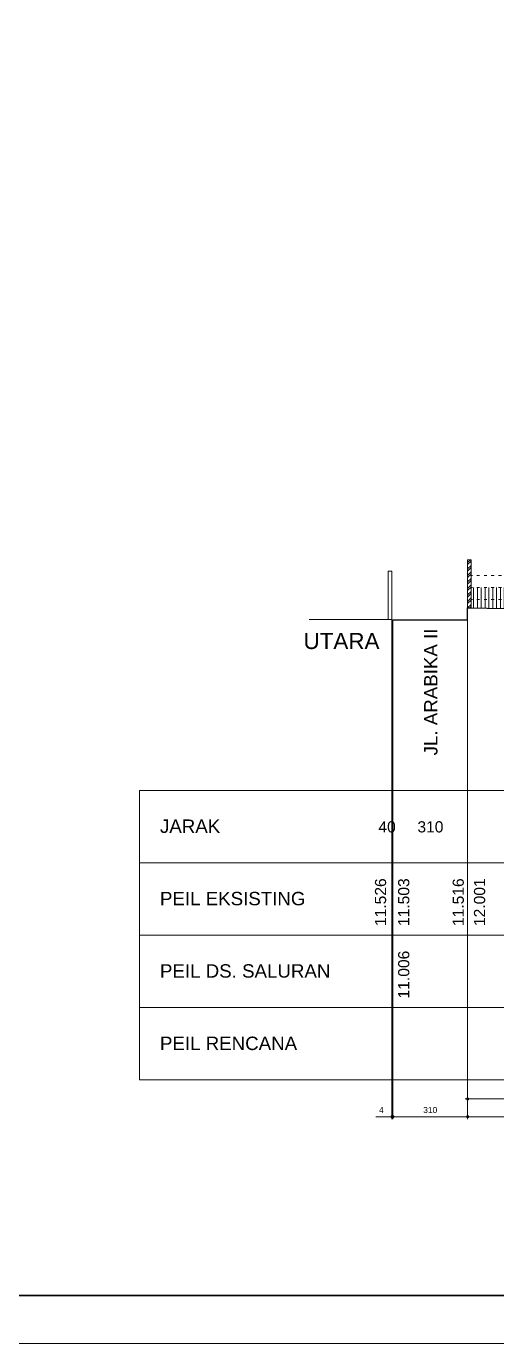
# Model space of a CAD drawing. Header units: millimetres. Extents: x -11 to 1625, y -267 to 180.
# Drawn here: x 823.7 to 843.2, y -267 to -212.4 of the extents above; entities that cross this region are included whole.
import ezdxf
from ezdxf.enums import TextEntityAlignment as Align

# ---------------------------------------------------------------- set-up
doc = ezdxf.new("R2010")
doc.units = ezdxf.units.MM
doc.linetypes.add('ACAD_ISO03W100', pattern=[30, 12, -18])
for name, color, linetype, lineweight in [('ars', 11, 'Continuous', 5), ('ARS DIN', 31, 'Continuous', 5), ('dinding', 5, 'Continuous', 15), ('GRS KOP', 1, 'Continuous', 35), ('kop', 7, 'Continuous', 20), ('lan', 7, 'Continuous', 15), ('not', 7, 'Continuous', 20), ('u', 6, 'Continuous', 20)]:
    doc.layers.add(name, color=color, linetype=linetype, lineweight=lineweight)
doc.styles.add('BARU', font='complex.shx')
doc.styles.get("Standard").update_dxf_attribs({"font": 'ARIALUNI.TTF'})
doc.dimstyles.new('SK100', dxfattribs={"dimtxt": 0.25, "dimasz": 0.1, "dimexe": 0.1, "dimexo": 0, "dimgap": 0.15, "dimtad": 1, "dimdec": 0, "dimlfac": 100, "dimzin": 12, "dimdsep": 46, "dimtxsty": 'Standard', "dimblk": 'BULAT', "dimcen": 0.1, "dimclrd": 256, "dimclre": 256, "dimclrt": 256, "dimadec": 0, "dimazin": 3, "dimtfac": 1, "dimtdec": 0, "dimtofl": 0, "dimtmove": 0, "dimatfit": 3, "dimldrblk": 'BULAT', "dimfxl": 0, "dimtolj": 1, "dimtzin": 0, "dimlwd": -1, "dimlwe": -1, "dimarcsym": 0})

# ---------------------------------------------------------------- blocks, each defined once
blk = doc.blocks.new('kop')
at = {"layer": 'GRS KOP'}
blk.add_lwpolyline([(1, 54), (83, 54), (83, 1), (1, 1)], close=True, dxfattribs=at)
at = {"layer": 'kop', "color": 7}
blk.add_line((0, 0), (84, 0), dxfattribs=at)
at = {"layer": 'kop', "style": 'BARU', "flags": 4}
for p, height in [((73.8, 5.4), 0.35), ((80.303, 5.382), 0.25), ((73.8, 4.9), 0.35), ((80.303, 4.882), 0.25), ((73.8, 4.4), 0.35), ((80.303, 4.382), 0.25)]:
    blk.add_attdef('-', p, '', height=height, dxfattribs=at)
at = {"layer": 'kop', "flags": 4}
for tag, p in [('AR-00', (78.057, 2.648)), ('00', (81.238, 2.647))]:
    blk.add_attdef(tag, text='', height=0.35, dxfattribs=at).set_placement(p, align=Align.MIDDLE)
blk = doc.blocks.new('BULAT')
for p, q in [((-1, 0), (1, 0)), ((0, -1), (0, 1))]:
    blk.add_line(p, q)
blk.add_circle((0, 0), 0.5)
blk = doc.blocks.new('*D570')
at = {"layer": 'Defpoints', "color": 0}
for p in [(838.863, -256.068), (841.963, -256.068), (841.963, -257.594)]:
    blk.add_point(p, dxfattribs=at)
at = {"layer": 'u'}
for p, q in [((838.863, -256.068), (838.863, -257.694)), ((841.963, -256.068), (841.963, -257.694)), ((838.963, -257.594), (841.863, -257.594))]:
    blk.add_line(p, q, dxfattribs=at)
at = {"layer": 'u', "xscale": 0.1, "yscale": 0.1, "zscale": 0.1, "rotation": 180}
blk.add_blockref('BULAT', (838.863, -257.594), dxfattribs=at)
at = {"layer": 'u', "xscale": 0.1, "yscale": 0.1, "zscale": 0.1}
blk.add_blockref('BULAT', (841.963, -257.594), dxfattribs=at)
at = {"layer": 'u', "insert": (840.413, -257.316), "char_height": 0.25, "attachment_point": 5}
blk.add_mtext('\\A1;310', dxfattribs=at)
blk = doc.blocks.new('*D571')
at = {"layer": 'Defpoints', "color": 0}
for p in [(841.963, -256.068), (846.063, -256.068), (846.063, -256.858)]:
    blk.add_point(p, dxfattribs=at)
at = {"layer": 'u'}
for p, q in [((841.963, -256.068), (841.963, -256.958)), ((846.063, -256.068), (846.063, -256.958)), ((842.063, -256.858), (845.963, -256.858))]:
    blk.add_line(p, q, dxfattribs=at)
at = {"layer": 'u', "xscale": 0.1, "yscale": 0.1, "zscale": 0.1, "rotation": 180}
blk.add_blockref('BULAT', (841.963, -256.858), dxfattribs=at)
at = {"layer": 'u', "xscale": 0.1, "yscale": 0.1, "zscale": 0.1}
blk.add_blockref('BULAT', (846.063, -256.858), dxfattribs=at)
at = {"layer": 'u', "insert": (844.013, -256.58), "char_height": 0.25, "attachment_point": 5}
blk.add_mtext('\\A1;410', dxfattribs=at)
blk = doc.blocks.new('*D576')
at = {"layer": 'Defpoints', "color": 0}
for p in [(841.963, -256.068), (869.363, -256.068), (869.363, -257.594)]:
    blk.add_point(p, dxfattribs=at)
at = {"layer": 'u'}
for p, q in [((841.963, -256.068), (841.963, -257.694)), ((869.363, -256.068), (869.363, -257.694)), ((842.063, -257.594), (869.263, -257.594))]:
    blk.add_line(p, q, dxfattribs=at)
at = {"layer": 'u', "xscale": 0.1, "yscale": 0.1, "zscale": 0.1, "rotation": 180}
blk.add_blockref('BULAT', (841.963, -257.594), dxfattribs=at)
at = {"layer": 'u', "xscale": 0.1, "yscale": 0.1, "zscale": 0.1}
blk.add_blockref('BULAT', (869.363, -257.594), dxfattribs=at)
at = {"layer": 'u', "insert": (855.663, -257.316), "char_height": 0.25, "attachment_point": 5}
blk.add_mtext('\\A1;2740', dxfattribs=at)
blk = doc.blocks.new('*D589')
at = {"layer": 'Defpoints', "color": 0}
for p in [(838.823, -256.068), (838.863, -256.068), (838.823, -257.594)]:
    blk.add_point(p, dxfattribs=at)
at = {"layer": 'u'}
for p, q in [((838.823, -256.068), (838.823, -257.694)), ((838.863, -256.068), (838.863, -257.694)), ((838.723, -257.594), (838.15, -257.594)), ((838.963, -257.594), (839.063, -257.594))]:
    blk.add_line(p, q, dxfattribs=at)
at = {"layer": 'u', "xscale": 0.1, "yscale": 0.1, "zscale": 0.1}
blk.add_blockref('BULAT', (838.823, -257.594), dxfattribs=at)
at = {"layer": 'u', "xscale": 0.1, "yscale": 0.1, "zscale": 0.1, "rotation": 180}
blk.add_blockref('BULAT', (838.863, -257.594), dxfattribs=at)
at = {"layer": 'u', "insert": (838.386, -257.319), "char_height": 0.25, "attachment_point": 5}
blk.add_mtext('\\A1;4', dxfattribs=at)

msp = doc.modelspace()

# ---------------------------------------------------------------- hatches: boundary and pattern name
at = {"layer": 'ars'}
h = msp.add_hatch(dxfattribs=at)
h.set_pattern_fill('ANSI32', color=256, scale=0.02, style=0)
h.set_pattern_definition([(45, (841.96278, -236.50771), (-0.134704, 0.134704), []), (45, (842.05258, -236.50771), (-0.134704, 0.134704), [])])
h.paths.add_polyline_path([(842.1127812, -236.5077109), (842.1127812, -234.5077109), (841.9627812, -234.5077109), (841.9627812, -236.5077109)])
at = {"layer": 'ARS DIN'}
h = msp.add_hatch(dxfattribs=at)
h.set_pattern_fill('LINE', color=256, scale=0.05, angle=90, style=0)
h.set_pattern_definition([(90, (858.56278, -236.81671), (-0.15875, 1e-17), [])])
h.paths.add_polyline_path([(867.3627812, -236.1587109), (859.2288461, -236.1587109), (858.9288461, -235.6587109), (858.5638461, -235.3587109), (858.2638461, -235.2087109), (857.0288461, -235.2087109), (857.0288461, -236.2587109), (856.7288461, -236.2587109), (856.7288461, -236.1587109), (857.0288461, -235.6587109), (857.0288461, -235.2087109), (856.8697187, -235.2087109), (856.7288461, -235.2087109), (856.0627812, -235.2087109), (856.0627812, -236.5057109), (858.5627812, -236.5057109), (858.5627812, -236.8167109), (867.3627812, -236.7907109)])
h.paths.add_polyline_path([(856.0627812, -235.2087109), (855.6288461, -235.1887109), (850.4288461, -235.1937109), (850.2288461, -235.3887109), (845.9288461, -235.3887109), (846.0288461, -235.6587109), (846.0288461, -236.1587109), (846.0627812, -236.5057109), (856.0627812, -236.5057109)])
h.paths.add_polyline_path([(846.0288461, -236.1587109), (845.7288461, -236.1587109), (845.7288461, -235.8587109), (844.6288461, -235.8587109), (844.6288461, -236.0587109), (844.1288461, -236.0587109), (844.1288461, -235.6587109), (842.1127812, -235.6587109), (842.1127812, -236.5101255), (846.0627812, -236.5737109), (846.0627812, -236.5057109)])
h.paths.add_polyline_path([(859.7889899, -235.5294899), (860.8097096, -235.5294899), (860.8097096, -235.1465602), (859.7889899, -235.1465602)])

# ---------------------------------------------------------------- linework, layer by layer
msp.add_lwpolyline([(838.8627812, -237.0057109), (841.9627812, -236.9927109), (841.9627812, -236.5077109), (846.0627812, -236.5737109), (846.0627812, -236.5057109), (856.0627812, -236.5057109), (858.5627812, -236.5057109), (858.5627812, -236.8167109), (867.3627812, -236.7907109), (867.3627812, -236.3487109), (869.3627812, -235.9827109)])
at = {"layer": 'ars', "linetype": 'ACAD_ISO03W100', "ltscale": 0.01}
for points in [[(875.4627812, -235.1587109), (842.1127812, -235.1587109)], [(875.4627812, -235.6587109), (842.1127812, -235.6587109)], [(875.4627812, -236.1587109), (842.1127812, -236.1587109)]]:
    msp.add_lwpolyline(points, dxfattribs=at)
at = {"layer": 'dinding'}
for points in [[(842.1127812, -236.5077109), (842.1127812, -234.5077109), (841.9627812, -234.5077109), (841.9627812, -236.5077109)], [(838.8227812, -236.9827109), (838.8227812, -234.9827109), (838.6727812, -234.9827109), (838.6727812, -236.9827109)]]:
    msp.add_lwpolyline(points, close=True, dxfattribs=at)
for points in [[(838.8227812, -235.1587109), (838.8227812, -256.0682836)], [(841.9627812, -236.1587109), (841.9627812, -256.0682836)], [(838.8227812, -237.5027109), (838.8627812, -237.5027109)], [(838.8627812, -237.0057109), (838.8627812, -256.0682836)], [(875.4627812, -256.0682836), (875.4627812, -244.0682836), (828.35827, -244.0682836), (828.35827, -256.0682836), (875.4627812, -256.0682836), (875.4627812, -253.0682836)], [(875.4627812, -247.0682836), (828.35827, -247.0682836)], [(875.4627812, -250.0682836), (828.35827, -250.0682836)], [(875.4627812, -253.0682836), (828.35827, -253.0682836)]]:
    msp.add_lwpolyline(points, dxfattribs=at)
at = {"layer": 'lan'}
msp.add_lwpolyline([(838.8227812, -236.9827109), (835.3967894, -236.9827109)], dxfattribs=at)

# ---------------------------------------------------------------- block references
at = {"layer": 'kop', "xscale": 2, "yscale": 2, "zscale": 2}
msp.add_blockref('kop', (743.2141622, -267), dxfattribs=at)

# ---------------------------------------------------------------- texts
at = {"layer": 'not'}
for s, height, p in [('JL. ARABIKA II', 0.555281681, (840.7140729, -242.6179153)), ('11.526', 0.46319399, (838.5831271, -249.6922814)), ('11.503', 0.46319399, (839.5444339, -249.6922814)), ('11.516', 0.46319399, (841.8053155, -249.6922814)), ('12.001', 0.46319399, (842.6894806, -249.6922814)), ('11.006', 0.46319399, (839.5444339, -252.6922814))]:
    msp.add_text(s, height=height, rotation=90, dxfattribs=at).set_placement(p)
for s, height, p in [('UTARA', 0.66567735, (835.1562927, -238.2086019)), ('JARAK', 0.55528168, (829.2032139, -245.8300356)), ('40', 0.46319399, (838.2634211, -245.8103835)), ('310', 0.46319399, (839.8808855, -245.8103835)), ('PEIL EKSISTING', 0.555281681, (829.2032139, -248.8300356)), ('PEIL DS. SALURAN', 0.555281681, (829.2032139, -251.8300356)), ('PEIL RENCANA', 0.555281681, (829.2032139, -254.8300356))]:
    msp.add_text(s, height=height, dxfattribs=at).set_placement(p)

# ---------------------------------------------------------------- dimensions: what is measured, and where the dimension line sits
at = {"layer": 'u'}
dim = msp.add_linear_dim(base=(838.8227812, -257.5935799), p1=(838.8627812, -256.0682836), p2=(838.8227812, -256.0682836), angle=180, dimstyle='SK100', dxfattribs=at)
dim.commit()
dim.dimension.update_dxf_attribs({"geometry": '*D589', "text_midpoint": (838.3864067, -257.3185799)})
for base, p1, p2, picture, middle in [((841.9627812, -257.5935799), (838.8627812, -256.0682836), (841.9627812, -256.0682836), '*D570', (840.4127812, -257.3158514)), ((846.0627812, -256.8579504), (841.9627812, -256.0682836), (846.0627812, -256.0682836), '*D571', (844.0127812, -256.5802219)), ((869.3627812, -257.5935799), (841.9627812, -256.0682836), (869.3627812, -256.0682836), '*D576', (855.6627812, -257.3158514))]:
    dim = msp.add_linear_dim(base=base, p1=p1, p2=p2, dimstyle='SK100', dxfattribs=at)
    dim.commit()
    dim.dimension.update_dxf_attribs({"geometry": picture, "text_midpoint": middle})

doc.saveas('drawing.dxf')
